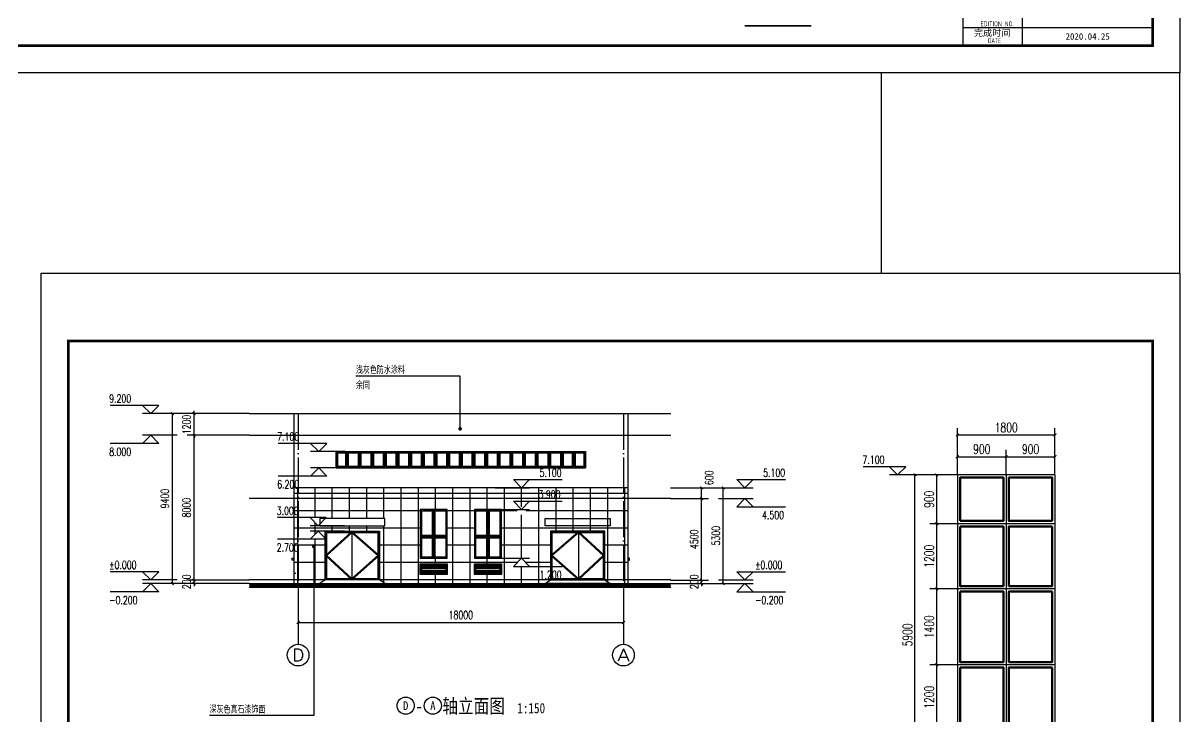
# Model space of a CAD drawing. Header units: millimetres. Extents: x 4279522 to 4437387, y 18981343 to 19528009.
# Drawn here: x 4370110 to 4434112, y 19074786 to 19113143 of the extents above; entities that cross this region are included whole.
import ezdxf
from ezdxf.enums import TextEntityAlignment as Align

# ---------------------------------------------------------------- set-up
doc = ezdxf.new("R2010")
doc.units = ezdxf.units.MM
doc.header["$LTSCALE"] = 1000
doc.header["$MEASUREMENT"] = 0
doc.linetypes.add('DOTE', pattern=[2.42, 2, -0.2, 0.02, -0.2])
doc.layers.get('Defpoints').update_dxf_attribs({"color": 1})
doc.layers.add('0 - 已设计道路边线', color=150, linetype='Continuous', lineweight=50)
for name, color, linetype in [('0 - 立面线', 7, 'Continuous'), ('0 - 转弯半径', 10, 'Continuous'), ('AXIS_TEXT', 7, 'Continuous'), ('AXIS_外部', 171, 'Continuous'), ('DIM_ELEV', 3, 'Continuous'), ('DIM_LEAD', 145, 'Continuous'), ('DIM_SYMB', 165, 'Continuous'), ('DOTE', 250, 'DOTE'), ('PUB_DIM', 161, 'Continuous'), ('PUB_TEXT', 7, 'Continuous'), ('PUB_TITLE', 4, 'Continuous'), ('TK', 4, 'Continuous'), ('真石漆分割', 251, 'Continuous')]:
    doc.layers.add(name, color=color, linetype=linetype)
doc.styles.add('_TCH_AXIS', font='COMPLEX', dxfattribs={"bigfont": 'GBCBIG'})
doc.styles.add('_TCH_DIM', font='SIMPLEX', dxfattribs={"bigfont": 'GBCBIG'})
doc.styles.add('_TCH_DIM_T3', font='SIMPLEX', dxfattribs={"width": 0.705882, "bigfont": 'GBCBIG'})
doc.styles.add('COMPLEX', font='COMPLEX')
doc.styles.add('HT', font='simhei.ttf', dxfattribs={"width": 0.7})
doc.styles.add('TSSD_REIN', font='tssdeng.shx', dxfattribs={"width": 0.7, "bigfont": 'tssdchn.shx'})
doc.styles.add('YAYA', font='', dxfattribs={"width": 0.8, "height": 1})
doc.styles.add('图签宋体', font='', dxfattribs={"height": 300})
doc.styles.get('YAYA').set_extended_font_data('SimSun')
doc.styles.get('图签宋体').set_extended_font_data('NSimSun')
doc.dimstyles.new('_TCH_ARCH&&150', dxfattribs={"dimtxt": 446.25, "dimasz": 150, "dimexe": 375, "dimexo": 450, "dimgap": 189.375, "dimtad": 1, "dimdec": 0, "dimzin": 0, "dimdsep": 46, "dimtxsty": '_TCH_DIM_T3', "dimblk": 'ARCHTICK', "dimcen": 0.09, "dimclrt": 7, "dimazin": 2, "dimtfac": 1, "dimtdec": 0, "dimtix": 1, "dimtmove": 2, "dimatfit": 3, "dimfxl": 0, "dimtolj": 1, "dimtzin": 0, "dimarcsym": 0})
doc.dimstyles.new('_TCH_ARCH&&50', dxfattribs={"dimtxt": 175, "dimasz": 50, "dimexe": 125, "dimexo": 150, "dimgap": 50, "dimtad": 1, "dimdec": 0, "dimzin": 0, "dimdsep": 46, "dimtxsty": '_TCH_DIM_T3', "dimblk": 'ARCHTICK', "dimcen": 0.09, "dimclrt": 7, "dimazin": 2, "dimtfac": 1, "dimtdec": 0, "dimtix": 1, "dimtmove": 2, "dimatfit": 3, "dimfxl": 0, "dimtolj": 1, "dimtzin": 0, "dimarcsym": 0})
pattern_1 = [(0, (0, 0), (0, 952.5), []), (90, (0, 0), (-952.5, 6e-14), [])]

# ---------------------------------------------------------------- blocks, each defined once
blk = doc.blocks.new('GeYuanFrame_66584210', base_point=(18.76, 4.34))
at = {"layer": 'PUB_TITLE'}
blk.add_lwpolyline([(628.76, 14.34), (628.76, 111.14)], dxfattribs=at)
at = {"layer": 'TK'}
for p, q in [((606.76, 20.98), (676.76, 20.98)), ((606.76, 14.34), (676.76, 14.34))]:
    blk.add_line(p, q, dxfattribs=at)
blk.add_lwpolyline([(18.76, 424.34), (686.76, 424.34), (686.76, 4.34), (18.76, 4.34), (18.76, 424.34)], dxfattribs=at)
at = {"layer": 'TK', "const_width": 1}
blk.add_lwpolyline([(676.76, 414.34), (43.76, 414.34), (43.76, 14.34), (676.76, 14.34)], close=True, dxfattribs=at)
at = {"layer": 'TK', "const_width": 0.4}
blk.add_lwpolyline([(606.76, 414.34), (606.76, 14.34)], dxfattribs=at)
at = {"layer": 'TK', "style": 'TSSD_REIN'}
for s, width, p in [('EDITION NO.', 0.8, (613.2, 21.45)), ('DATE', 0.7, (616, 15.26))]:
    blk.add_text(s, height=1.8, dxfattribs=dict(at, width=width)).set_placement(p)
at = {"layer": 'TK', "style": '图签宋体'}
blk.add_text('完成时间', height=2.4, dxfattribs=at).set_placement((610.79, 17.83))
at = {"layer": 'TK', "insert": (652.76, 17.69), "char_height": 2.4, "width": 48, "attachment_point": 5, "style": '图签宋体'}
blk.add_mtext('2020.04.25', dxfattribs=at)
blk = doc.blocks.new('GeYuanFrame_37412804', base_point=(18.76, 4.34))
at = {"layer": 'TK'}
blk.add_line((43.76, 414.34), (676.76, 414.34), dxfattribs=at)
blk.add_lwpolyline([(18.76, 424.34), (686.76, 424.34), (686.76, 4.34), (18.76, 4.34), (18.76, 424.34)], dxfattribs=at)
at = {"layer": 'TK', "const_width": 1}
blk.add_lwpolyline([(676.76, 414.34), (43.76, 414.34), (43.76, 14.34), (676.76, 14.34)], close=True, dxfattribs=at)
blk = doc.blocks.new('_ArchTick')
at = {"color": 0, "linetype": 'ByBlock', "const_width": 0.4}
blk.add_lwpolyline([(-0.5, -0.5), (0.5, 0.5)], dxfattribs=at)
blk = doc.blocks.new('*D501')
at = {"layer": 'Defpoints', "color": 0}
for p in [(4294286, 19106756), (4295218, 19106756), (4295218, 19100856)]:
    blk.add_point(p, dxfattribs=at)
at = {"layer": 'PUB_DIM', "color": 0, "lineweight": -2}
for p, q in [((4295068, 19106756), (4294161, 19106756)), ((4294286, 19100856), (4294286, 19106756)), ((4295068, 19100856), (4294161, 19100856))]:
    blk.add_line(p, q, dxfattribs=at)
at = {"layer": 'PUB_DIM', "color": 0, "lineweight": -2, "xscale": 50, "yscale": 50, "zscale": 50}
for p, rotation in [((4294286, 19106756), 90), ((4294286, 19100856), 270)]:
    blk.add_blockref('_ArchTick', p, dxfattribs=dict(at, rotation=rotation))
at = {"layer": 'PUB_DIM', "color": 7, "insert": (4294148, 19103806), "char_height": 175, "attachment_point": 5, "rotation": 90, "style": '_TCH_DIM_T3'}
blk.add_mtext('\\A1;5900', dxfattribs=at)
blk = doc.blocks.new('*D502')
at = {"layer": 'Defpoints', "color": 0}
for p in [(4294686, 19106756), (4295218, 19106756), (4295218, 19105856)]:
    blk.add_point(p, dxfattribs=at)
at = {"layer": 'PUB_DIM', "color": 0, "lineweight": -2}
for p, q in [((4295068, 19106756), (4294561, 19106756)), ((4294686, 19105856), (4294686, 19106756)), ((4295068, 19105856), (4294561, 19105856))]:
    blk.add_line(p, q, dxfattribs=at)
at = {"layer": 'PUB_DIM', "color": 0, "lineweight": -2, "xscale": 50, "yscale": 50, "zscale": 50}
for p, rotation in [((4294686, 19106756), 90), ((4294686, 19105856), 270)]:
    blk.add_blockref('_ArchTick', p, dxfattribs=dict(at, rotation=rotation))
at = {"layer": 'PUB_DIM', "color": 7, "insert": (4294548, 19106306), "char_height": 175, "attachment_point": 5, "rotation": 90, "style": '_TCH_DIM_T3'}
blk.add_mtext('\\A1;900', dxfattribs=at)
blk = doc.blocks.new('*D503')
at = {"layer": 'Defpoints', "color": 0}
for p in [(4294686, 19105856), (4295218, 19105856), (4295218, 19104656)]:
    blk.add_point(p, dxfattribs=at)
at = {"layer": 'PUB_DIM', "color": 0, "lineweight": -2}
for p, q in [((4295068, 19105856), (4294561, 19105856)), ((4294686, 19104656), (4294686, 19105856)), ((4295068, 19104656), (4294561, 19104656))]:
    blk.add_line(p, q, dxfattribs=at)
at = {"layer": 'PUB_DIM', "color": 0, "lineweight": -2, "xscale": 50, "yscale": 50, "zscale": 50}
for p, rotation in [((4294686, 19105856), 90), ((4294686, 19104656), 270)]:
    blk.add_blockref('_ArchTick', p, dxfattribs=dict(at, rotation=rotation))
at = {"layer": 'PUB_DIM', "color": 7, "insert": (4294548, 19105256), "char_height": 175, "attachment_point": 5, "rotation": 90, "style": '_TCH_DIM_T3'}
blk.add_mtext('\\A1;1200', dxfattribs=at)
blk = doc.blocks.new('*D504')
at = {"layer": 'Defpoints', "color": 0}
for p in [(4294686, 19104656), (4295218, 19104656), (4295218, 19103256)]:
    blk.add_point(p, dxfattribs=at)
at = {"layer": 'PUB_DIM', "color": 0, "lineweight": -2}
for p, q in [((4295068, 19104656), (4294561, 19104656)), ((4294686, 19103256), (4294686, 19104656)), ((4295068, 19103256), (4294561, 19103256))]:
    blk.add_line(p, q, dxfattribs=at)
at = {"layer": 'PUB_DIM', "color": 0, "lineweight": -2, "xscale": 50, "yscale": 50, "zscale": 50}
for p, rotation in [((4294686, 19104656), 90), ((4294686, 19103256), 270)]:
    blk.add_blockref('_ArchTick', p, dxfattribs=dict(at, rotation=rotation))
at = {"layer": 'PUB_DIM', "color": 7, "insert": (4294548, 19103956), "char_height": 175, "attachment_point": 5, "rotation": 90, "style": '_TCH_DIM_T3'}
blk.add_mtext('\\A1;1400', dxfattribs=at)
blk = doc.blocks.new('*D505')
at = {"layer": 'Defpoints', "color": 0}
for p in [(4294686, 19103256), (4295218, 19103256), (4295218, 19102056)]:
    blk.add_point(p, dxfattribs=at)
at = {"layer": 'PUB_DIM', "color": 0, "lineweight": -2}
for p, q in [((4295068, 19103256), (4294561, 19103256)), ((4294686, 19102056), (4294686, 19103256)), ((4295068, 19102056), (4294561, 19102056))]:
    blk.add_line(p, q, dxfattribs=at)
at = {"layer": 'PUB_DIM', "color": 0, "lineweight": -2, "xscale": 50, "yscale": 50, "zscale": 50}
for p, rotation in [((4294686, 19103256), 90), ((4294686, 19102056), 270)]:
    blk.add_blockref('_ArchTick', p, dxfattribs=dict(at, rotation=rotation))
at = {"layer": 'PUB_DIM', "color": 7, "insert": (4294548, 19102656), "char_height": 175, "attachment_point": 5, "rotation": 90, "style": '_TCH_DIM_T3'}
blk.add_mtext('\\A1;1200', dxfattribs=at)
blk = doc.blocks.new('*D509')
at = {"layer": 'Defpoints', "color": 0}
for p in [(4296868, 19107491), (4295068, 19106606), (4296868, 19106606)]:
    blk.add_point(p, dxfattribs=at)
at = {"layer": 'PUB_DIM', "color": 0, "lineweight": -2}
for p, q in [((4295068, 19106756), (4295068, 19107616)), ((4296868, 19106756), (4296868, 19107616)), ((4295068, 19107491), (4296868, 19107491))]:
    blk.add_line(p, q, dxfattribs=at)
at = {"layer": 'PUB_DIM', "color": 0, "lineweight": -2, "xscale": 50, "yscale": 50, "zscale": 50, "rotation": 180}
blk.add_blockref('_ArchTick', (4295068, 19107491), dxfattribs=at)
at = {"layer": 'PUB_DIM', "color": 0, "lineweight": -2, "xscale": 50, "yscale": 50, "zscale": 50}
blk.add_blockref('_ArchTick', (4296868, 19107491), dxfattribs=at)
at = {"layer": 'PUB_DIM', "color": 7, "insert": (4295968, 19107629), "char_height": 175, "attachment_point": 5, "style": '_TCH_DIM_T3'}
blk.add_mtext('\\A1;1800', dxfattribs=at)
blk = doc.blocks.new('*D510')
at = {"layer": 'Defpoints', "color": 0}
for p in [(4295968, 19107091), (4295068, 19106606), (4295968, 19106606)]:
    blk.add_point(p, dxfattribs=at)
at = {"layer": 'PUB_DIM', "color": 0, "lineweight": -2}
for p, q in [((4295068, 19106756), (4295068, 19107216)), ((4295968, 19106756), (4295968, 19107216)), ((4295068, 19107091), (4295968, 19107091))]:
    blk.add_line(p, q, dxfattribs=at)
at = {"layer": 'PUB_DIM', "color": 0, "lineweight": -2, "xscale": 50, "yscale": 50, "zscale": 50, "rotation": 180}
blk.add_blockref('_ArchTick', (4295068, 19107091), dxfattribs=at)
at = {"layer": 'PUB_DIM', "color": 0, "lineweight": -2, "xscale": 50, "yscale": 50, "zscale": 50}
blk.add_blockref('_ArchTick', (4295968, 19107091), dxfattribs=at)
at = {"layer": 'PUB_DIM', "color": 7, "insert": (4295518, 19107229), "char_height": 175, "attachment_point": 5, "style": '_TCH_DIM_T3'}
blk.add_mtext('\\A1;900', dxfattribs=at)
blk = doc.blocks.new('*D511')
at = {"layer": 'Defpoints', "color": 0}
for p in [(4296868, 19107091), (4295968, 19106606), (4296868, 19106606)]:
    blk.add_point(p, dxfattribs=at)
at = {"layer": 'PUB_DIM', "color": 0, "lineweight": -2}
for p, q in [((4295968, 19106756), (4295968, 19107216)), ((4296868, 19106756), (4296868, 19107216)), ((4295968, 19107091), (4296868, 19107091))]:
    blk.add_line(p, q, dxfattribs=at)
at = {"layer": 'PUB_DIM', "color": 0, "lineweight": -2, "xscale": 50, "yscale": 50, "zscale": 50, "rotation": 180}
blk.add_blockref('_ArchTick', (4295968, 19107091), dxfattribs=at)
at = {"layer": 'PUB_DIM', "color": 0, "lineweight": -2, "xscale": 50, "yscale": 50, "zscale": 50}
blk.add_blockref('_ArchTick', (4296868, 19107091), dxfattribs=at)
at = {"layer": 'PUB_DIM', "color": 7, "insert": (4296418, 19107229), "char_height": 175, "attachment_point": 5, "style": '_TCH_DIM_T3'}
blk.add_mtext('\\A1;900', dxfattribs=at)
blk = doc.blocks.new('*D82')
at = {"layer": 'Defpoints', "color": 0}
for p in [(4405488, 19087453), (4408851, 19087453), (4405488, 19082153)]:
    blk.add_point(p, dxfattribs=at)
at = {"layer": 'PUB_DIM', "color": 0, "lineweight": -2}
for p, q in [((4405938, 19087453), (4409226, 19087453)), ((4408851, 19082153), (4408851, 19087453)), ((4405938, 19082153), (4409226, 19082153))]:
    blk.add_line(p, q, dxfattribs=at)
at = {"layer": 'PUB_DIM', "color": 0, "lineweight": -2, "xscale": 150, "yscale": 150, "zscale": 150}
for p, rotation in [((4408851, 19087453), 90), ((4408851, 19082153), 270)]:
    blk.add_blockref('_ArchTick', p, dxfattribs=dict(at, rotation=rotation))
at = {"layer": 'PUB_DIM', "color": 7, "insert": (4408438, 19084803), "char_height": 446.2, "attachment_point": 5, "rotation": 90, "style": '_TCH_DIM_T3'}
blk.add_mtext('\\A1;5300', dxfattribs=at)
blk = doc.blocks.new('*D83')
at = {"layer": 'Defpoints', "color": 0}
for p in [(4405488, 19082353), (4407651, 19082353), (4405488, 19082153)]:
    blk.add_point(p, dxfattribs=at)
at = {"layer": 'PUB_DIM', "color": 0, "lineweight": -2}
for p, q in [((4405938, 19082353), (4408026, 19082353)), ((4407651, 19082353), (4407651, 19082503)), ((4407651, 19082153), (4407651, 19082353)), ((4405938, 19082153), (4408026, 19082153)), ((4407651, 19082153), (4407651, 19082003))]:
    blk.add_line(p, q, dxfattribs=at)
at = {"layer": 'PUB_DIM', "color": 0, "lineweight": -2, "xscale": 150, "yscale": 150, "zscale": 150}
for p, rotation in [((4407651, 19082353), 270), ((4407651, 19082153), 90)]:
    blk.add_blockref('_ArchTick', p, dxfattribs=dict(at, rotation=rotation))
at = {"layer": 'PUB_DIM', "color": 7, "insert": (4407238, 19082253), "char_height": 446.2, "attachment_point": 5, "rotation": 90, "style": '_TCH_DIM_T3'}
blk.add_mtext('\\A1;200', dxfattribs=at)
blk = doc.blocks.new('*D84')
at = {"layer": 'Defpoints', "color": 0}
for p in [(4405488, 19086853), (4407651, 19086853), (4405488, 19082353)]:
    blk.add_point(p, dxfattribs=at)
at = {"layer": 'PUB_DIM', "color": 0, "lineweight": -2}
for p, q in [((4405938, 19086853), (4408026, 19086853)), ((4407651, 19082353), (4407651, 19086853)), ((4405938, 19082353), (4408026, 19082353))]:
    blk.add_line(p, q, dxfattribs=at)
at = {"layer": 'PUB_DIM', "color": 0, "lineweight": -2, "xscale": 150, "yscale": 150, "zscale": 150}
for p, rotation in [((4407651, 19086853), 90), ((4407651, 19082353), 270)]:
    blk.add_blockref('_ArchTick', p, dxfattribs=dict(at, rotation=rotation))
at = {"layer": 'PUB_DIM', "color": 7, "insert": (4407238, 19084603), "char_height": 446.2, "attachment_point": 5, "rotation": 90, "style": '_TCH_DIM_T3'}
blk.add_mtext('\\A1;4500', dxfattribs=at)
blk = doc.blocks.new('*D85')
at = {"layer": 'Defpoints', "color": 0}
for p in [(4405488, 19087453), (4407651, 19087453), (4405488, 19086853)]:
    blk.add_point(p, dxfattribs=at)
at = {"layer": 'PUB_DIM', "color": 0, "lineweight": -2}
for p, q in [((4405938, 19087453), (4408026, 19087453)), ((4407651, 19086853), (4407651, 19087453)), ((4405938, 19086853), (4408026, 19086853))]:
    blk.add_line(p, q, dxfattribs=at)
at = {"layer": 'PUB_DIM', "color": 0, "lineweight": -2, "xscale": 150, "yscale": 150, "zscale": 150}
for p, rotation in [((4407651, 19087453), 90), ((4407651, 19086853), 270)]:
    blk.add_blockref('_ArchTick', p, dxfattribs=dict(at, rotation=rotation))
at = {"layer": 'PUB_DIM', "color": 7, "insert": (4408063, 19088008), "char_height": 446.2, "attachment_point": 5, "rotation": 90, "style": '_TCH_DIM_T3'}
blk.add_mtext('\\A1;600', dxfattribs=at)
blk = doc.blocks.new('*D86')
at = {"layer": 'AXIS_外部', "color": 0, "lineweight": -2}
for p, q in [((4385326, 19081616), (4385326, 19079628)), ((4403326, 19081616), (4403326, 19079628)), ((4385326, 19080003), (4403326, 19080003))]:
    blk.add_line(p, q, dxfattribs=at)
at = {"layer": 'Defpoints', "color": 0}
for p in [(4385326, 19082066), (4403326, 19082066), (4403326, 19080003)]:
    blk.add_point(p, dxfattribs=at)
at = {"layer": 'AXIS_外部', "color": 0, "lineweight": -2, "xscale": 150, "yscale": 150, "zscale": 150, "rotation": 180}
blk.add_blockref('_ArchTick', (4385326, 19080003), dxfattribs=at)
at = {"layer": 'AXIS_外部', "color": 0, "lineweight": -2, "xscale": 150, "yscale": 150, "zscale": 150}
blk.add_blockref('_ArchTick', (4403326, 19080003), dxfattribs=at)
at = {"layer": 'AXIS_外部', "color": 7, "insert": (4394326, 19080416), "char_height": 446.2, "attachment_point": 5, "style": '_TCH_DIM_T3'}
blk.add_mtext('\\A1;18000', dxfattribs=at)
blk = doc.blocks.new('*D87')
at = {"layer": 'Defpoints', "color": 0}
for p in [(4378368, 19091553), (4383068, 19091553), (4383068, 19082153)]:
    blk.add_point(p, dxfattribs=at)
at = {"layer": 'PUB_DIM', "color": 0, "lineweight": -2}
for p, q in [((4382618, 19091553), (4377993, 19091553)), ((4378368, 19082153), (4378368, 19091553)), ((4382618, 19082153), (4377993, 19082153))]:
    blk.add_line(p, q, dxfattribs=at)
at = {"layer": 'PUB_DIM', "color": 0, "lineweight": -2, "xscale": 150, "yscale": 150, "zscale": 150}
for p, rotation in [((4378368, 19091553), 90), ((4378368, 19082153), 270)]:
    blk.add_blockref('_ArchTick', p, dxfattribs=dict(at, rotation=rotation))
at = {"layer": 'PUB_DIM', "color": 7, "insert": (4377955, 19086853), "char_height": 446.2, "attachment_point": 5, "rotation": 90, "style": '_TCH_DIM_T3'}
blk.add_mtext('\\A1;9400', dxfattribs=at)
blk = doc.blocks.new('*D88')
at = {"layer": 'Defpoints', "color": 0}
for p in [(4379568, 19082353), (4383068, 19082353), (4383068, 19082153)]:
    blk.add_point(p, dxfattribs=at)
at = {"layer": 'PUB_DIM', "color": 0, "lineweight": -2}
for p, q in [((4382618, 19082353), (4379193, 19082353)), ((4379568, 19082353), (4379568, 19082503)), ((4379568, 19082153), (4379568, 19082353)), ((4382618, 19082153), (4379193, 19082153)), ((4379568, 19082153), (4379568, 19082003))]:
    blk.add_line(p, q, dxfattribs=at)
at = {"layer": 'PUB_DIM', "color": 0, "lineweight": -2, "xscale": 150, "yscale": 150, "zscale": 150}
for p, rotation in [((4379568, 19082353), 270), ((4379568, 19082153), 90)]:
    blk.add_blockref('_ArchTick', p, dxfattribs=dict(at, rotation=rotation))
at = {"layer": 'PUB_DIM', "color": 7, "insert": (4379155, 19082253), "char_height": 446.2, "attachment_point": 5, "rotation": 90, "style": '_TCH_DIM_T3'}
blk.add_mtext('\\A1;200', dxfattribs=at)
blk = doc.blocks.new('*D89')
at = {"layer": 'Defpoints', "color": 0}
for p in [(4379568, 19090353), (4383068, 19090353), (4383068, 19082353)]:
    blk.add_point(p, dxfattribs=at)
at = {"layer": 'PUB_DIM', "color": 0, "lineweight": -2}
for p, q in [((4382618, 19090353), (4379193, 19090353)), ((4379568, 19082353), (4379568, 19090353)), ((4382618, 19082353), (4379193, 19082353))]:
    blk.add_line(p, q, dxfattribs=at)
at = {"layer": 'PUB_DIM', "color": 0, "lineweight": -2, "xscale": 150, "yscale": 150, "zscale": 150}
for p, rotation in [((4379568, 19090353), 90), ((4379568, 19082353), 270)]:
    blk.add_blockref('_ArchTick', p, dxfattribs=dict(at, rotation=rotation))
at = {"layer": 'PUB_DIM', "color": 7, "insert": (4379155, 19086353), "char_height": 446.2, "attachment_point": 5, "rotation": 90, "style": '_TCH_DIM_T3'}
blk.add_mtext('\\A1;8000', dxfattribs=at)
blk = doc.blocks.new('*D90')
at = {"layer": 'Defpoints', "color": 0}
for p in [(4379568, 19091553), (4383068, 19091553), (4383068, 19090353)]:
    blk.add_point(p, dxfattribs=at)
at = {"layer": 'PUB_DIM', "color": 0, "lineweight": -2}
for p, q in [((4382618, 19091553), (4379193, 19091553)), ((4379568, 19091553), (4379568, 19091703)), ((4379568, 19090353), (4379568, 19091553)), ((4382618, 19090353), (4379193, 19090353)), ((4379568, 19090353), (4379568, 19090203))]:
    blk.add_line(p, q, dxfattribs=at)
at = {"layer": 'PUB_DIM', "color": 0, "lineweight": -2, "xscale": 150, "yscale": 150, "zscale": 150}
for p, rotation in [((4379568, 19091553), 270), ((4379568, 19090353), 90)]:
    blk.add_blockref('_ArchTick', p, dxfattribs=dict(at, rotation=rotation))
at = {"layer": 'PUB_DIM', "color": 7, "insert": (4379155, 19090953), "char_height": 446.2, "attachment_point": 5, "rotation": 90, "style": '_TCH_DIM_T3'}
blk.add_mtext('\\A1;1200', dxfattribs=at)
blk = doc.blocks.new('_AXISO')
blk.add_circle((0, 0), 0.5)
at = {"layer": 'AXIS_TEXT', "style": 'COMPLEX', "width": 1.041667}
blk.add_attdef('A', text='', height=0.56, dxfattribs=at).set_placement((-0.25, -0.28), (0.25, -0.28), align=Align.FIT)
blk = doc.blocks.new('456')
at = {"layer": '0 - 已设计道路边线', "ltscale": 0.01}
for points in [[(4295117.9, 19105906.5), (4295917.9, 19105906.5), (4295917.9, 19106706.5), (4295117.9, 19106706.5)], [(4296817.9, 19105906.5), (4296017.9, 19105906.5), (4296017.9, 19106706.5), (4296817.9, 19106706.5)], [(4295117.9, 19105806.5), (4295917.9, 19105806.5), (4295917.9, 19104706.5), (4295117.9, 19104706.5)], [(4296817.9, 19105806.5), (4296017.9, 19105806.5), (4296017.9, 19104706.5), (4296817.9, 19104706.5)], [(4295117.9, 19104606.5), (4295917.9, 19104606.5), (4295917.9, 19103306.5), (4295117.9, 19103306.5)], [(4296817.9, 19104606.5), (4296017.9, 19104606.5), (4296017.9, 19103306.5), (4296817.9, 19103306.5)], [(4295117.9, 19103206.5), (4295917.9, 19103206.5), (4295917.9, 19102106.5), (4295117.9, 19102106.5)], [(4296817.9, 19103206.5), (4296017.9, 19103206.5), (4296017.9, 19102106.5), (4296817.9, 19102106.5)]]:
    blk.add_lwpolyline(points, close=True, dxfattribs=at)
at = {"layer": '0 - 转弯半径', "color": 0}
for p, q in [((4295067.9, 19106756.5), (4295067.9, 19100856.5)), ((4296867.9, 19106756.5), (4295067.9, 19106756.5)), ((4295967.9, 19106756.5), (4295967.9, 19102056.5)), ((4296867.9, 19106756.5), (4296867.9, 19100856.5)), ((4296867.9, 19105856.5), (4295067.9, 19105856.5)), ((4296867.9, 19104656.5), (4295067.9, 19104656.5)), ((4296867.9, 19103256.5), (4295067.9, 19103256.5))]:
    blk.add_line(p, q, dxfattribs=at)
at = {"layer": 'DIM_ELEV'}
for p, q in [((4294115.4, 19106906.5), (4293332.9, 19106906.5)), ((4293965.4, 19106756.5), (4293815.4, 19106906.5)), ((4294715.4, 19106756.5), (4293815.4, 19106756.5)), ((4293965.4, 19106756.5), (4294115.4, 19106906.5))]:
    blk.add_line(p, q, dxfattribs=at)
at = {"layer": 'PUB_TEXT', "style": '_TCH_DIM', "width": 0.705882}
blk.add_text('7.100', height=148.75, dxfattribs=at).set_placement((4293317.9, 19106959))
at = {"layer": 'PUB_DIM'}
for p1, p2, distance, picture, middle in [((4295067.9, 19106606.5), (4296867.9, 19106606.5), 884.9, '*D509', (4295967.9, 19107628.8)), ((4295067.9, 19106606.5), (4295967.9, 19106606.5), 484.9, '*D510', (4295517.9, 19107228.8)), ((4295967.9, 19106606.5), (4296867.9, 19106606.5), 484.9, '*D511', (4296417.9, 19107228.8)), ((4295217.9, 19100856.5), (4295217.9, 19106756.5), 931.9, '*D501', (4294148.5, 19103806.5)), ((4295217.9, 19105856.5), (4295217.9, 19106756.5), 531.9, '*D502', (4294548.5, 19106306.5)), ((4295217.9, 19104656.5), (4295217.9, 19105856.5), 531.9, '*D503', (4294548.5, 19105256.5)), ((4295217.9, 19103256.5), (4295217.9, 19104656.5), 531.9, '*D504', (4294548.5, 19103956.5)), ((4295217.9, 19102056.5), (4295217.9, 19103256.5), 531.9, '*D505', (4294548.5, 19102656.5))]:
    dim = blk.add_aligned_dim(p1=p1, p2=p2, distance=distance, dimstyle='_TCH_ARCH&&50', dxfattribs=at)
    dim.commit()
    dim.dimension.update_dxf_attribs({"geometry": picture, "text_midpoint": middle})

msp = doc.modelspace()

# ---------------------------------------------------------------- hatches: boundary and pattern name
at = {"layer": '0 - 已设计道路边线', "ltscale": 0.01}
h = msp.add_hatch(dxfattribs=at)
h.set_pattern_fill('ANSI32', color=256, scale=50, angle=315, style=0)
h.set_pattern_definition([(0, (0, 0), (6e-14, 238.125), []), (0, (79.38, -79.38), (6e-14, 238.125), [])])
h.paths.add_polyline_path([(4392126.5, 19083203.3), (4393526.5, 19083203.3), (4393526.5, 19082703.3), (4392126.5, 19082703.3)])
h = msp.add_hatch(dxfattribs=at)
h.set_pattern_fill('ANSI32', color=256, scale=50, angle=315, style=0)
h.set_pattern_definition([(0, (3000, 0), (6e-14, 238.125), []), (0, (3079.38, -79.38), (6e-14, 238.125), [])])
h.paths.add_polyline_path([(4395126.5, 19083203.3), (4396526.5, 19083203.3), (4396526.5, 19082703.3), (4395126.5, 19082703.3)])
at = {"layer": '真石漆分割'}
h = msp.add_hatch(dxfattribs=at)
h.set_pattern_fill('NET,_O', color=256, scale=300)
h.set_pattern_definition(pattern_1)
h.paths.add_polyline_path([(4403566.5, 19087453.3), (4385086.5, 19087453.3), (4385086.5, 19085803.3), (4386885.1, 19085803.3), (4386835.1, 19085753.3), (4390126.5, 19085753.3), (4390126.5, 19085353.3), (4386526.5, 19085353.3), (4386435.1, 19085353.3), (4385985.1, 19085803.3), (4385086.5, 19085803.3), (4385086.5, 19084603.3), (4385985.1, 19084603.3), (4386435.1, 19085053.3), (4387896.5, 19085053.3), (4389826.5, 19085053.3), (4389826.5, 19082353.3), (4390126.5, 19082153.3), (4398996.5, 19082153.3), (4399296.5, 19082353.3), (4399296.5, 19083103.3), (4397233.4, 19083103.3), (4397683.4, 19083553.3), (4396222, 19083553.3), (4395826.5, 19083553.3), (4395076.5, 19083553.3), (4395076.5, 19086253.3), (4396576.5, 19086253.3), (4397683.4, 19085953.3), (4397233.4, 19086403.3), (4398133.4, 19086403.3), (4397683.4, 19085953.3), (4396576.5, 19086253.3), (4396576.5, 19083553.3), (4397683.4, 19083553.3), (4398133.4, 19083103.3), (4399296.5, 19083103.3), (4399296.5, 19085053.3), (4402296.5, 19085053.3), (4402296.5, 19082353.3), (4402596.5, 19082153.3), (4403566.5, 19082153.3)])
h.paths.add_polyline_path([(4392076.5, 19083553.3), (4393576.5, 19083553.3), (4393576.5, 19086253.3), (4392076.5, 19086253.3)], flags=16)
h.paths.add_polyline_path([(4392076.5, 19082653.3), (4393576.5, 19082653.3), (4393576.5, 19083253.3), (4392076.5, 19083253.3)], flags=16)
h.paths.add_polyline_path([(4395076.5, 19082653.3), (4396576.5, 19082653.3), (4396576.5, 19083253.3), (4395076.5, 19083253.3)], flags=16)
h = msp.add_hatch(dxfattribs=at)
h.set_pattern_fill('NET,_O', color=256, scale=300)
h.set_pattern_definition(pattern_1)
h.paths.add_polyline_path([(4386826.5, 19084603.3), (4385086.5, 19084603.3), (4385086.5, 19082153.3), (4386189.8, 19082153.3), (4386189.8, 19084155, -1), (4386189.8, 19084255, -1), (4386189.8, 19084155), (4386189.8, 19082153.3), (4386526.5, 19082153.3), (4386826.5, 19082353.3)])
h.paths.add_polyline_path([(4384028.5, 19083809.2), (4385511.6, 19083809.2), (4385511.6, 19084478.6), (4384028.5, 19084478.6)], flags=9)
h = msp.add_hatch(dxfattribs=at)
h.set_pattern_fill('NET,_O', color=256, scale=300)
h.set_pattern_definition([(0, (13487.5, -169207.8), (0, 952.5), []), (90, (13487.5, -169207.8), (-952.5, 6e-14), [])])
h.paths.add_polyline_path([(4385206.5, 19083453.3), (4385086.5, 19083453.3), (4385086.5, 19082153.3), (4385206.5, 19082153.3)])

# ---------------------------------------------------------------- linework, layer by layer
for p, q in [((4388288.9, 19085003.3), (4388288.9, 19082403.3)), ((4400834, 19085003.3), (4400834, 19082403.3))]:
    msp.add_line(p, q)
at = {"color": 2}
msp.add_lwpolyline([(4434112, 19110401.8), (4417593.6, 19110401.8), (4417593.6, 19099320.3), (4434112, 19099320.3)], close=True, dxfattribs=at)
for points in [[(4393576.5, 19086253.3), (4392076.5, 19086253.3), (4392076.5, 19083553.3), (4393576.5, 19083553.3)], [(4396576.5, 19086253.3), (4395076.5, 19086253.3), (4395076.5, 19083553.3), (4396576.5, 19083553.3)], [(4389826.5, 19082353.3), (4386826.5, 19082353.3), (4386826.5, 19085053.3), (4389826.5, 19085053.3)], [(4399296.5, 19082353.3), (4402296.5, 19082353.3), (4402296.5, 19085053.3), (4399296.5, 19085053.3)], [(4392076.5, 19083253.3), (4393576.5, 19083253.3), (4393576.5, 19082653.3), (4392076.5, 19082653.3)], [(4395076.5, 19083253.3), (4396576.5, 19083253.3), (4396576.5, 19082653.3), (4395076.5, 19082653.3)]]:
    msp.add_lwpolyline(points, close=True)
at = {"layer": '0 - 已设计道路边线', "ltscale": 0.01}
for points in [[(4387976.5, 19089403.3), (4387476.5, 19089403.3), (4387476.5, 19088603.3), (4387976.5, 19088603.3)], [(4388076.5, 19088603.3), (4388676.5, 19088603.3), (4388676.5, 19089403.3), (4388076.5, 19089403.3)], [(4388776.5, 19088603.3), (4389376.5, 19088603.3), (4389376.5, 19089403.3), (4388776.5, 19089403.3)], [(4389476.5, 19088603.3), (4390076.5, 19088603.3), (4390076.5, 19089403.3), (4389476.5, 19089403.3)], [(4390176.5, 19088603.3), (4390776.5, 19088603.3), (4390776.5, 19089403.3), (4390176.5, 19089403.3)], [(4390876.5, 19088603.3), (4391476.5, 19088603.3), (4391476.5, 19089403.3), (4390876.5, 19089403.3)], [(4391576.5, 19088603.3), (4392176.5, 19088603.3), (4392176.5, 19089403.3), (4391576.5, 19089403.3)], [(4392276.5, 19088603.3), (4392876.5, 19088603.3), (4392876.5, 19089403.3), (4392276.5, 19089403.3)], [(4392976.5, 19088603.3), (4393576.5, 19088603.3), (4393576.5, 19089403.3), (4392976.5, 19089403.3)], [(4393676.5, 19088603.3), (4394276.5, 19088603.3), (4394276.5, 19089403.3), (4393676.5, 19089403.3)], [(4394376.5, 19088603.3), (4394976.5, 19088603.3), (4394976.5, 19089403.3), (4394376.5, 19089403.3)], [(4395076.5, 19088603.3), (4395676.5, 19088603.3), (4395676.5, 19089403.3), (4395076.5, 19089403.3)], [(4395776.5, 19088603.3), (4396376.5, 19088603.3), (4396376.5, 19089403.3), (4395776.5, 19089403.3)], [(4396476.5, 19088603.3), (4397076.5, 19088603.3), (4397076.5, 19089403.3), (4396476.5, 19089403.3)], [(4397176.5, 19089403.3), (4397776.5, 19089403.3), (4397776.5, 19088603.3), (4397176.5, 19088603.3)], [(4397876.5, 19088603.3), (4398476.5, 19088603.3), (4398476.5, 19089403.3), (4397876.5, 19089403.3)], [(4399176.5, 19088603.3), (4398576.5, 19088603.3), (4398576.5, 19089403.3), (4399176.5, 19089403.3)], [(4399876.5, 19089403.3), (4399276.5, 19089403.3), (4399276.5, 19088603.3), (4399876.5, 19088603.3)], [(4400526.5, 19088603.3), (4399976.5, 19088603.3), (4399976.5, 19089403.3), (4400526.5, 19089403.3)], [(4400626.5, 19088603.3), (4401176.5, 19088603.3), (4401176.5, 19089403.3), (4400626.5, 19089403.3)], [(4392776.5, 19084803.3), (4392126.5, 19084803.3), (4392126.5, 19086203.3), (4392776.5, 19086203.3)], [(4393526.5, 19084803.3), (4392876.5, 19084803.3), (4392876.5, 19086203.3), (4393526.5, 19086203.3)], [(4395776.5, 19084803.3), (4395126.5, 19084803.3), (4395126.5, 19086203.3), (4395776.5, 19086203.3)], [(4396526.5, 19084803.3), (4395876.5, 19084803.3), (4395876.5, 19086203.3), (4396526.5, 19086203.3)], [(4389776.5, 19082403.3), (4386876.5, 19082403.3), (4386876.5, 19085003.3), (4389776.5, 19085003.3)], [(4388288.9, 19082403.3), (4386876.5, 19083703.3), (4388288.9, 19085003.3), (4389776.5, 19083703.3)], [(4399346.5, 19082403.3), (4402246.5, 19082403.3), (4402246.5, 19085003.3), (4399346.5, 19085003.3)], [(4400834, 19082403.3), (4402246.5, 19083703.3), (4400834, 19085003.3), (4399346.5, 19083703.3)], [(4392776.5, 19084703.3), (4392126.5, 19084703.3), (4392126.5, 19083603.3), (4392776.5, 19083603.3)], [(4393526.5, 19084703.3), (4392876.5, 19084703.3), (4392876.5, 19083603.3), (4393526.5, 19083603.3)], [(4395776.5, 19084703.3), (4395126.5, 19084703.3), (4395126.5, 19083603.3), (4395776.5, 19083603.3)], [(4396526.5, 19084703.3), (4395876.5, 19084703.3), (4395876.5, 19083603.3), (4396526.5, 19083603.3)], [(4392126.5, 19083203.3), (4393526.5, 19083203.3), (4393526.5, 19082703.3), (4392126.5, 19082703.3)], [(4395126.5, 19083203.3), (4396526.5, 19083203.3), (4396526.5, 19082703.3), (4395126.5, 19082703.3)]]:
    msp.add_lwpolyline(points, close=True, dxfattribs=at)
at = {"layer": '0 - 立面线'}
for points in [[(4386526.5, 19085753.3), (4386526.5, 19085353.3), (4390126.5, 19085353.3), (4390126.5, 19085753.3)], [(4402596.5, 19085753.3), (4402596.5, 19085353.3), (4398996.5, 19085353.3), (4398996.5, 19085753.3)]]:
    msp.add_lwpolyline(points, close=True, dxfattribs=at)
at = {"layer": '0 - 转弯半径', "color": 0}
for p, q in [((4385086.5, 19091553.3), (4385086.5, 19082153.3)), ((4385086.5, 19091553.3), (4403566.5, 19091553.3)), ((4403566.5, 19091553.3), (4403566.5, 19082153.3)), ((4388026.5, 19088553.3), (4388026.5, 19089453.3)), ((4388726.5, 19088553.3), (4388726.5, 19089453.3)), ((4389426.5, 19088553.3), (4389426.5, 19089453.3)), ((4390126.5, 19088553.3), (4390126.5, 19089453.3)), ((4390826.5, 19088553.3), (4390826.5, 19089453.3)), ((4391526.5, 19088553.3), (4391526.5, 19089453.3)), ((4392226.5, 19088553.3), (4392226.5, 19089453.3)), ((4392926.5, 19088553.3), (4392926.5, 19089453.3)), ((4393626.5, 19088553.3), (4393626.5, 19089453.3)), ((4394326.5, 19088553.3), (4394326.5, 19089453.3)), ((4395026.5, 19088553.3), (4395026.5, 19089453.3)), ((4395726.5, 19088553.3), (4395726.5, 19089453.3)), ((4396426.5, 19088553.3), (4396426.5, 19089453.3)), ((4397126.5, 19088553.3), (4397126.5, 19089453.3)), ((4397826.5, 19088553.3), (4397826.5, 19089453.3)), ((4398526.5, 19088553.3), (4398526.5, 19089453.3)), ((4399226.5, 19088553.3), (4399226.5, 19089453.3)), ((4399926.5, 19088553.3), (4399926.5, 19089453.3)), ((4400576.5, 19088553.3), (4400576.5, 19089453.3)), ((4387426.5, 19088553.3), (4401226.5, 19088553.3)), ((4403566.5, 19087453.3), (4385086.5, 19087453.3)), ((4392076.5, 19086253.3), (4392076.5, 19083553.3)), ((4392826.5, 19086253.3), (4392826.5, 19083553.3)), ((4395076.5, 19086253.3), (4395076.5, 19083553.3)), ((4395826.5, 19086253.3), (4395826.5, 19083553.3)), ((4393576.5, 19084753.3), (4392076.5, 19084753.3)), ((4396576.5, 19084753.3), (4395076.5, 19084753.3)), ((4392826.5, 19083553.3), (4393576.5, 19083553.3)), ((4395826.5, 19083553.3), (4396576.5, 19083553.3))]:
    msp.add_line(p, q, dxfattribs=at)
for points in [[(4387426.5, 19088553.3), (4387426.5, 19089453.3), (4401226.5, 19089453.3), (4401226.5, 19088553.3)], [(4385086.5, 19083453.3), (4384986.5, 19083453.3), (4384986.5, 19083553.3), (4385086.5, 19083553.3)], [(4403566.5, 19083453.3), (4403666.5, 19083453.3), (4403666.5, 19083553.3), (4403566.5, 19083553.3)], [(4382617.7, 19082153.3), (4405938.4, 19082153.3)], [(4382617.7, 19081953.3), (4405938.4, 19081953.3)]]:
    msp.add_lwpolyline(points, dxfattribs=at)
for points in [[(4386526.5, 19082153.3), (4390126.5, 19082153.3), (4389826.5, 19082353.3), (4386826.5, 19082353.3)], [(4402596.5, 19082153.3), (4398996.5, 19082153.3), (4399296.5, 19082353.3), (4402296.5, 19082353.3)]]:
    msp.add_lwpolyline(points, close=True, dxfattribs=at)
at = {"layer": '0 - 转弯半径', "color": 0, "const_width": 200}
msp.add_lwpolyline([(4382617.7, 19082053.3), (4405938.4, 19082053.3)], dxfattribs=at)
at = {"layer": 'AXIS_外部'}
for p, q in [((4385326.5, 19081953.3), (4385326.5, 19078803.3)), ((4403326.5, 19081953.3), (4403326.5, 19078803.3))]:
    msp.add_line(p, q, dxfattribs=at)
at = {"layer": 'Defpoints'}
for p, q in [((4382617.7, 19091553.3), (4405938.4, 19091553.3)), ((4382617.7, 19090353.3), (4405938.4, 19090353.3)), ((4405938.4, 19086853.3), (4382617.7, 19086853.3)), ((4405938.4, 19082353.3), (4382617.7, 19082353.3))]:
    msp.add_line(p, q, dxfattribs=at)
at = {"layer": 'DIM_LEAD'}
for p, q in [((4394287.4, 19093628.2), (4388521.9, 19093628.2)), ((4394287.4, 19090713.3), (4394287.4, 19093628.2)), ((4386189.8, 19084205), (4386189.8, 19074865)), ((4386189.8, 19074865), (4380424.3, 19074865))]:
    msp.add_line(p, q, dxfattribs=at)
at = {"layer": 'DIM_LEAD', "const_width": 100}
for points in [[(4394287.4, 19090663.3, 1), (4394287.4, 19090763.3, 1)], [(4386189.8, 19084255, 1), (4386189.8, 19084155, 1)]]:
    msp.add_lwpolyline(points, format="xyb", close=True, dxfattribs=at)
at = {"layer": 'DIM_SYMB', "const_width": 105}
msp.add_lwpolyline([(4410041.3, 19112996.9), (4413721.6, 19112996.9)], dxfattribs=at)
at = {"layer": 'DOTE'}
for p, q in [((4385326.5, 19091553.3), (4385326.5, 19082153.3)), ((4403326.5, 19091553.3), (4403326.5, 19082153.3))]:
    msp.add_line(p, q, dxfattribs=at)
at = {"layer": 'PUB_DIM'}
for p, q in [((4377617.9, 19092003.3), (4374917.9, 19092003.3)), ((4377167.9, 19091553.3), (4376717.9, 19092003.3)), ((4377167.9, 19091553.3), (4377617.9, 19092003.3)), ((4378629.2, 19091553.3), (4376717.9, 19091553.3)), ((4377617.9, 19089903.3), (4374917.9, 19089903.3)), ((4377167.9, 19090353.3), (4376717.9, 19089903.3)), ((4378629.2, 19090353.3), (4376717.9, 19090353.3)), ((4377167.9, 19090353.3), (4377617.9, 19089903.3)), ((4386912.1, 19089903.3), (4384212.1, 19089903.3)), ((4386462.1, 19089453.3), (4386012.1, 19089903.3)), ((4386462.1, 19089453.3), (4386912.1, 19089903.3)), ((4387923.5, 19089453.3), (4386012.1, 19089453.3)), ((4386912.1, 19088103.3), (4384212.1, 19088103.3)), ((4386462.1, 19088553.3), (4386012.1, 19088103.3)), ((4387923.5, 19088553.3), (4386012.1, 19088553.3)), ((4386462.1, 19088553.3), (4386912.1, 19088103.3)), ((4396222, 19087453.3), (4398133.4, 19087453.3)), ((4397683.4, 19087453.3), (4397233.4, 19087903.3)), ((4397233.4, 19087903.3), (4399933.4, 19087903.3)), ((4397683.4, 19087453.3), (4398133.4, 19087903.3)), ((4408589.4, 19087453.3), (4410500.8, 19087453.3)), ((4410050.8, 19087453.3), (4409600.8, 19087903.3)), ((4409600.8, 19087903.3), (4412300.8, 19087903.3)), ((4410050.8, 19087453.3), (4410500.8, 19087903.3)), ((4397683.4, 19086253.3), (4397233.4, 19086703.3)), ((4397233.4, 19086703.3), (4399933.4, 19086703.3)), ((4397683.4, 19086253.3), (4398133.4, 19086703.3)), ((4408589.4, 19086853.3), (4410500.8, 19086853.3)), ((4410050.8, 19086853.3), (4409600.8, 19086403.3)), ((4410050.8, 19086853.3), (4410500.8, 19086403.3)), ((4396222, 19086253.3), (4398133.4, 19086253.3)), ((4409600.8, 19086403.3), (4412300.8, 19086403.3)), ((4386885.1, 19085803.3), (4384185.1, 19085803.3)), ((4386435.1, 19085353.3), (4385985.1, 19085803.3)), ((4386435.1, 19085353.3), (4386885.1, 19085803.3)), ((4387896.5, 19085353.3), (4385985.1, 19085353.3)), ((4386435.1, 19085053.3), (4385985.1, 19084603.3)), ((4387896.5, 19085053.3), (4385985.1, 19085053.3)), ((4386435.1, 19085053.3), (4386885.1, 19084603.3)), ((4386885.1, 19084603.3), (4384185.1, 19084603.3)), ((4396222, 19083553.3), (4398133.4, 19083553.3)), ((4397683.4, 19083553.3), (4397233.4, 19083103.3)), ((4397683.4, 19083553.3), (4398133.4, 19083103.3)), ((4397233.4, 19083103.3), (4399933.4, 19083103.3)), ((4377617.9, 19082803.3), (4374917.9, 19082803.3)), ((4377167.9, 19082353.3), (4376717.9, 19082803.3)), ((4378629.2, 19082353.3), (4376717.9, 19082353.3)), ((4377167.9, 19082353.3), (4377617.9, 19082803.3)), ((4408589.4, 19082353.3), (4410500.8, 19082353.3)), ((4410050.8, 19082353.3), (4409600.8, 19082803.3)), ((4409600.8, 19082803.3), (4412300.8, 19082803.3)), ((4410050.8, 19082353.3), (4410500.8, 19082803.3)), ((4377617.9, 19081703.3), (4374917.9, 19081703.3)), ((4377167.9, 19082153.3), (4376717.9, 19081703.3)), ((4378629.2, 19082153.3), (4376717.9, 19082153.3)), ((4377167.9, 19082153.3), (4377617.9, 19081703.3)), ((4408589.4, 19082153.3), (4410500.8, 19082153.3)), ((4410050.8, 19082153.3), (4409600.8, 19081703.3)), ((4409600.8, 19081703.3), (4412300.8, 19081703.3)), ((4410050.8, 19082153.3), (4410500.8, 19081703.3))]:
    msp.add_line(p, q, dxfattribs=at)
at = {"layer": 'PUB_TEXT'}
for centre in [(4391276.9, 19075404.6), (4392780.6, 19075404.6)]:
    msp.add_circle(centre, 472.5, dxfattribs=at)

# ---------------------------------------------------------------- block references
for name, p, xscale, yscale, zscale in [('GeYuanFrame_66584210', (4333912, 19110401.8), 150, 150, 150), ('456', (-8463401.2, -38232101.9), 3, 3, 3)]:
    msp.add_blockref(name, p, dxfattribs=dict(xscale=xscale, yscale=yscale, zscale=zscale))
at = {"xscale": 150, "yscale": 150, "zscale": 150, "rotation": 270}
msp.add_blockref('GeYuanFrame_37412804', (4371112, 19099320.3), dxfattribs=at)
at = {"layer": 'AXIS_外部'}
ref = msp.add_blockref('_AXISO', (4385326.5, 19078203.3), dxfattribs=dict(at, xscale=1200, yscale=1200, zscale=1200))
ref.add_attrib('A', 'D', dxfattribs={"layer": 'AXIS_TEXT', "height": 678.8, "style": '_TCH_AXIS', "width": 1.235294}).set_placement((4384987, 19077863.9), (4385665.9, 19077863.9), align=Align.FIT)
ref = msp.add_blockref('_AXISO', (4403326.5, 19078203.3), dxfattribs=dict(at, xscale=1200, yscale=1200, zscale=1200))
ref.add_attrib('A', 'A', dxfattribs={"layer": 'AXIS_TEXT', "height": 678.8, "style": '_TCH_AXIS', "width": 1.166667}).set_placement((4402987, 19077863.9), (4403665.9, 19077863.9), align=Align.FIT)

# ---------------------------------------------------------------- texts
at = {"layer": 'PUB_TEXT'}
for s, height, style, width, p in [('浅灰色防水涂料', 394.3, 'HT', 0.7, (4388521.9, 19093792.3)), ('余同', 394.3, 'HT', 0.7, (4388521.9, 19092945.7)), ('9.200', 446.25, '_TCH_DIM', 0.705882, (4374872.9, 19092160.8)), ('7.100', 446.25, '_TCH_DIM', 0.705882, (4384167.1, 19090060.8)), ('8.000', 446.25, '_TCH_DIM', 0.705882, (4374872.9, 19089220.8)), ('5.100', 446.25, '_TCH_DIM', 0.705882, (4398688.4, 19088060.8)), ('5.100', 446.25, '_TCH_DIM', 0.705882, (4411055.8, 19088060.8)), ('6.200', 446.25, '_TCH_DIM', 0.705882, (4384167.1, 19087420.8)), ('3.900', 446.25, '_TCH_DIM', 0.705882, (4398628.4, 19086860.8)), ('3.000', 446.25, '_TCH_DIM', 0.705882, (4384140.1, 19085960.8)), ('4.500', 446.25, '_TCH_DIM', 0.705882, (4410995.8, 19085720.8)), ('2.700', 446.25, '_TCH_DIM', 0.705882, (4384140.1, 19083920.8)), ('%%P0.000', 446.25, '_TCH_DIM', 0.705882, (4374872.9, 19082960.8)), ('1.200', 446.25, '_TCH_DIM', 0.705882, (4398688.4, 19082420.8)), ('%%P0.000', 446.25, '_TCH_DIM', 0.705882, (4410605.8, 19082960.8)), ('-0.200', 446.25, '_TCH_DIM', 0.705882, (4374872.9, 19081020.8)), ('-0.200', 446.25, '_TCH_DIM', 0.705882, (4410605.8, 19081020.8)), ('轴立面图', 793.04, 'YAYA', 0.8, (4393305.6, 19074984.6)), ('深灰色真石漆饰面', 394.3, 'HT', 0.7, (4380424.3, 19075022.5)), ('-', 793, 'YAYA', 0.8, (4391801.9, 19074984.6)), ('1:150', 566.46, 'YAYA', 0.8, (4397451.5, 19074984.6))]:
    msp.add_text(s, height=height, dxfattribs=dict(at, style=style, width=width)).set_placement(p)
at = {"layer": 'PUB_TEXT', "style": 'YAYA'}
for s, height, width, p, p2 in [('D', 486.4, 1.046784, (4391131.3, 19075161.4), (4391422.6, 19075161.4)), ('A', 489.4, 1.022857, (4392637.4, 19075159.9), (4392923.8, 19075159.9))]:
    msp.add_text(s, height=height, dxfattribs=dict(at, width=width)).set_placement(p, p2, align=Align.FIT)

# ---------------------------------------------------------------- dimensions: what is measured, and where the dimension line sits
at = {"layer": 'AXIS_外部'}
dim = msp.add_aligned_dim(p1=(4385326.5, 19082065.8), p2=(4403326.5, 19082065.8), distance=-2062.5, dimstyle='_TCH_ARCH&&150', dxfattribs=at)
dim.commit()
dim.dimension.update_dxf_attribs({"geometry": '*D86', "text_midpoint": (4394326.5, 19080415.8)})
at = {"layer": 'PUB_DIM'}
for p1, p2, distance, picture, middle in [((4383067.7, 19082153.3), (4383067.7, 19091553.3), 4699.8, '*D87', (4377955.4, 19086853.3)), ((4383067.7, 19090353.3), (4383067.7, 19091553.3), 3499.8, '*D90', (4379155.4, 19090953.3)), ((4383067.7, 19082353.3), (4383067.7, 19090353.3), 3499.8, '*D89', (4379155.4, 19086353.3)), ((4405488.4, 19082153.3), (4405488.4, 19087453.3), -3362.4, '*D82', (4408438.3, 19084803.3)), ((4405488.4, 19082353.3), (4405488.4, 19086853.3), -2162.4, '*D84', (4407238.3, 19084603.3)), ((4383067.7, 19082153.3), (4383067.7, 19082353.3), 3499.8, '*D88', (4379155.4, 19082253.3)), ((4405488.4, 19082153.3), (4405488.4, 19082353.3), -2162.4, '*D83', (4407238.3, 19082253.3))]:
    dim = msp.add_aligned_dim(p1=p1, p2=p2, distance=distance, dimstyle='_TCH_ARCH&&150', dxfattribs=at)
    dim.commit()
    dim.dimension.update_dxf_attribs({"geometry": picture, "text_midpoint": middle})
dim = msp.add_linear_dim(base=(4407650.8, 19087453.3), p1=(4405488.4, 19086853.3), p2=(4405488.4, 19087453.3), angle=90, dimstyle='_TCH_ARCH&&150', dxfattribs=at)
dim.commit()
dim.dimension.update_dxf_attribs({"geometry": '*D85', "text_midpoint": (4408063.3, 19088008.3), "dimtype": 129})

doc.saveas('drawing.dxf')
